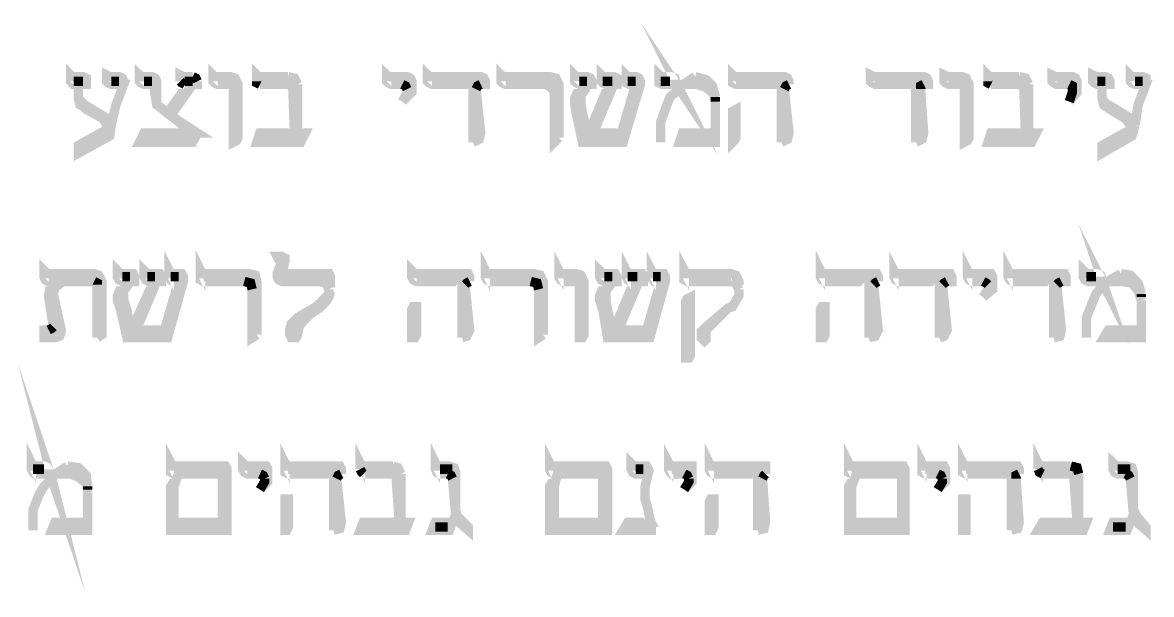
# Model space of a CAD drawing. Extents: x -6935 to 6681, y -4073 to 3778.
# Drawn here: x 5581 to 6288, y -3530 to -3171 of the extents above; entities that cross this region are included whole.
import ezdxf

# ---------------------------------------------------------------- set-up
doc = ezdxf.new("R2010")
doc.units = 0
doc.header["$MEASUREMENT"] = 0

msp = doc.modelspace()

# ---------------------------------------------------------------- linework, layer by layer
at = {"color": 0, "const_width": 5.88}
for points in [[(5992.54, -3212.79), (5990.57, -3209.83), (5981.75, -3209.83), (5979.78, -3208.86), (5979.78, -3203.95), (5980.77, -3204.94), (5986.67, -3204.94), (5989.61, -3205.9), (5990.57, -3208.86), (5992.54, -3212.79)], [(5713.13, -3246.11), (5713.13, -3209.83), (5703.29, -3209.83), (5701.35, -3208.86), (5700.36, -3207.87), (5700.36, -3203.95), (5701.35, -3204.94), (5711.15, -3204.94), (5714.09, -3205.9), (5716.06, -3209.83), (5716.06, -3243.18), (5715.08, -3245.12), (5713.13, -3246.11)], [(5968.03, -3207.87), (5968.03, -3209.83), (5957.24, -3246.11), (5931.74, -3246.11), (5927.82, -3227.48), (5926.86, -3221.6), (5926.86, -3218.67), (5930.75, -3209.83), (5929.79, -3209.83), (5927.82, -3208.86), (5926.86, -3207.87), (5926.86, -3203.95), (5927.82, -3204.94), (5934.68, -3204.94), (5936.66, -3205.9), (5937.65, -3207.87), (5937.65, -3209.83), (5934.68, -3209.83), (5933.72, -3212.79), (5930.75, -3216.68), (5930.75, -3221.6), (5931.74, -3227.48), (5934.68, -3240.23), (5935.67, -3240.23), (5948.41, -3209.83), (5946.46, -3209.83), (5944.51, -3208.86), (5943.52, -3207.87), (5943.52, -3203.95), (5944.51, -3204.94), (5951.37, -3204.94), (5953.32, -3205.9), (5953.32, -3209.83), (5951.37, -3209.83), (5938.61, -3240.23), (5956.25, -3240.23), (5965.09, -3209.83), (5961.17, -3209.83), (5959.19, -3208.86), (5959.19, -3203.95), (5960.18, -3204.94), (5965.09, -3204.94), (5967.04, -3205.9), (5968.03, -3207.87)], [(6170.98, -3246.11), (6170.98, -3209.83), (6161.18, -3209.83), (6159.2, -3208.86), (6158.24, -3207.87), (6158.24, -3203.95), (6160.19, -3204.94), (6169, -3204.94), (6171.97, -3205.9), (6173.91, -3209.83), (6173.91, -3243.18), (6172.92, -3245.12), (6170.98, -3246.11)], [(6027.84, -3225.52), (6027.84, -3243.18), (6026.85, -3245.12), (6025.86, -3246.11), (6025.86, -3226.52), (6027.84, -3225.52)], [(6258.23, -3335.34), (6257.24, -3333.37), (6248.43, -3333.37), (6246.46, -3332.38), (6245.5, -3330.43), (6245.5, -3326.51), (6247.44, -3328.45), (6253.32, -3328.45), (6256.29, -3329.44), (6257.24, -3332.38), (6258.23, -3335.34)], [(5681.76, -3330.43), (5681.76, -3333.37), (5671.93, -3368.66), (5646.46, -3368.66), (5642.53, -3351.01), (5640.56, -3345.14), (5640.56, -3342.21), (5644.48, -3333.37), (5643.52, -3333.37), (5641.55, -3332.38), (5640.56, -3330.43), (5640.56, -3326.51), (5642.53, -3328.45), (5650.39, -3328.45), (5651.34, -3330.43), (5651.34, -3333.37), (5648.41, -3333.37), (5647.42, -3335.34), (5644.48, -3339.24), (5644.48, -3345.14), (5646.46, -3351.01), (5648.41, -3363.74), (5649.4, -3363.74), (5663.12, -3333.37), (5660.18, -3333.37), (5658.2, -3332.38), (5657.25, -3330.43), (5657.25, -3326.51), (5659.19, -3328.45), (5667.05, -3328.45), (5668.03, -3330.43), (5668.03, -3333.37), (5665.07, -3333.37), (5652.33, -3363.74), (5669.98, -3363.74), (5678.79, -3333.37), (5675.85, -3333.37), (5673.9, -3332.38), (5672.92, -3330.43), (5672.92, -3326.51), (5673.9, -3328.45), (5680.77, -3328.45), (5681.76, -3330.43)], [(5929.79, -3368.66), (5929.79, -3333.37), (5920, -3333.37), (5918.02, -3332.38), (5917.03, -3330.43), (5917.03, -3326.51), (5918.02, -3328.45), (5927.82, -3328.45), (5930.75, -3329.44), (5932.74, -3333.37), (5932.74, -3366.72), (5931.74, -3368.66), (5929.79, -3368.66)], [(5983.7, -3330.43), (5983.7, -3333.37), (5973.91, -3368.66), (5947.45, -3368.66), (5944.51, -3351.01), (5942.53, -3345.14), (5942.53, -3342.21), (5946.46, -3333.37), (5945.47, -3333.37), (5943.52, -3332.38), (5942.53, -3330.43), (5942.53, -3326.51), (5944.51, -3328.45), (5952.33, -3328.45), (5953.32, -3330.43), (5953.32, -3333.37), (5950.38, -3333.37), (5949.39, -3335.34), (5946.46, -3339.24), (5946.46, -3345.14), (5947.45, -3351.01), (5950.38, -3363.74), (5951.37, -3363.74), (5964.11, -3333.37), (5962.16, -3333.37), (5960.18, -3332.38), (5959.19, -3330.43), (5959.19, -3326.51), (5960.18, -3328.45), (5969.02, -3328.45), (5969.98, -3330.43), (5969.98, -3333.37), (5967.04, -3333.37), (5954.31, -3363.74), (5971.96, -3363.74), (5980.77, -3333.37), (5976.84, -3333.37), (5975.88, -3332.38), (5974.9, -3330.43), (5974.9, -3326.51), (5975.88, -3328.45), (5982.74, -3328.45), (5983.7, -3330.43)], [(5999.4, -3343.17), (5999.4, -3379.45), (5998.41, -3381.4), (5996.47, -3381.4), (5996.47, -3346.1), (5997.43, -3344.16), (5999.4, -3343.17)], [(5827.83, -3349.07), (5827.83, -3366.72), (5826.84, -3368.66), (5824.89, -3368.66), (5824.89, -3351.01), (5825.85, -3349.07), (5827.83, -3349.07)], [(6083.72, -3349.07), (6083.72, -3366.72), (6082.73, -3368.66), (6080.79, -3368.66), (6080.79, -3351.01), (6081.75, -3349.07), (6083.72, -3349.07)], [(5599.39, -3456.91), (5598.4, -3453.97), (5588.6, -3453.97), (5587.61, -3452.98), (5586.65, -3451), (5586.65, -3447.11), (5587.61, -3449.06), (5594.5, -3449.06), (5596.44, -3450.05), (5598.4, -3452.98), (5599.39, -3456.91)], [(5709.2, -3451), (5709.2, -3489.27), (5673.9, -3489.27), (5673.9, -3461.79), (5678.79, -3453.97), (5675.85, -3453.97), (5673.9, -3452.98), (5673.9, -3447.11), (5674.89, -3449.06), (5708.21, -3449.06), (5709.2, -3451)], [(5947.45, -3451), (5947.45, -3489.27), (5911.16, -3489.27), (5911.16, -3461.79), (5916.07, -3453.97), (5914.09, -3453.97), (5912.15, -3452.98), (5911.16, -3451), (5911.16, -3447.11), (5912.15, -3449.06), (5946.46, -3449.06), (5947.45, -3451)], [(6133.73, -3451), (6133.73, -3489.27), (6098.43, -3489.27), (6098.43, -3461.79), (6103.32, -3453.97), (6100.38, -3453.97), (6098.43, -3452.98), (6098.43, -3447.11), (6099.39, -3449.06), (6132.74, -3449.06), (6133.73, -3451)], [(5678.79, -3453.97), (5704.29, -3453.97), (5706.27, -3454.93), (5706.27, -3484.35), (5675.85, -3484.35), (5675.85, -3461.79), (5678.79, -3453.97)], [(5916.07, -3453.97), (5941.54, -3453.97), (5943.52, -3454.93), (5944.51, -3456.91), (5944.51, -3484.35), (5914.09, -3484.35), (5914.09, -3461.79), (5916.07, -3453.97)], [(6103.32, -3453.97), (6128.82, -3453.97), (6130.76, -3454.93), (6131.75, -3456.91), (6131.75, -3484.35), (6100.38, -3484.35), (6100.38, -3461.79), (6103.32, -3453.97)], [(5747.44, -3469.64), (5747.44, -3487.29), (5746.45, -3489.27), (5745.46, -3489.27), (5745.46, -3469.64), (5747.44, -3469.64)], [(6014.11, -3469.64), (6014.11, -3487.29), (6013.13, -3489.27), (6011.18, -3489.27), (6011.18, -3471.62), (6012.14, -3469.64), (6014.11, -3469.64)], [(6171.97, -3469.64), (6171.97, -3489.27), (6169.99, -3489.27), (6169.99, -3469.64), (6171.97, -3469.64)]]:
    msp.add_lwpolyline(points, close=True, dxfattribs=at)
for points in [[(5636.63, -3235.33), (5635.67, -3242.19), (5616.04, -3252.98), (5616.04, -3248.06), (5633.69, -3238.26), (5633.69, -3235.33), (5631.75, -3231.4), (5620.96, -3225.52), (5619.02, -3223.55), (5617.03, -3222.59), (5616.04, -3218.67), (5616.04, -3209.83), (5613.1, -3209.83), (5612.12, -3208.86), (5611.16, -3207.87), (5611.16, -3203.95), (5612.12, -3204.94), (5619.02, -3204.94), (5620.96, -3205.9), (5620.96, -3209.83), (5616.04, -3209.83)], [(5636.63, -3235.33), (5639.6, -3222.59), (5644.48, -3209.83), (5636.63, -3209.83), (5634.68, -3208.86), (5633.69, -3207.87), (5633.69, -3203.95), (5635.67, -3204.94), (5641.55, -3204.94), (5643.52, -3205.9), (5644.48, -3207.87), (5644.48, -3209.83)], [(5682.72, -3209.83), (5684.69, -3209.83), (5671.93, -3227.48), (5665.07, -3222.59), (5663.12, -3209.83), (5657.25, -3209.83), (5655.27, -3208.86), (5654.27, -3207.87), (5654.27, -3203.95), (5655.27, -3204.94), (5662.13, -3204.94), (5664.11, -3205.9), (5665.07, -3207.87), (5665.07, -3220.61)], [(5687.63, -3204.94), (5681.76, -3204.94), (5679.78, -3203.95), (5679.78, -3207.87)], [(5687.63, -3204.94), (5689.58, -3205.9), (5690.56, -3207.87)], [(5747.44, -3204.94), (5728.8, -3204.94), (5727.81, -3203.95), (5727.81, -3207.87)], [(5747.44, -3204.94), (5751.36, -3205.9), (5753.31, -3209.83)], [(5818.99, -3209.83), (5812.13, -3209.83), (5810.19, -3208.86), (5809.19, -3207.87), (5809.19, -3203.95), (5810.19, -3204.94), (5821.96, -3204.94), (5823.9, -3205.9), (5824.89, -3207.87), (5824.89, -3214.74), (5818.99, -3220.61)], [(5863.13, -3246.11), (5863.13, -3212.79), (5864.12, -3209.83), (5837.63, -3209.83), (5835.69, -3208.86), (5834.7, -3207.87), (5834.7, -3203.95), (5835.69, -3204.94), (5868.02, -3204.94), (5869.99, -3205.9), (5870.98, -3207.87), (5870.98, -3209.83), (5868.02, -3209.83)], [(5909.22, -3209.83), (5883.72, -3209.83), (5881.73, -3208.86), (5880.78, -3207.87), (5880.78, -3203.95), (5881.73, -3204.94), (5911.16, -3204.94), (5915.08, -3205.9), (5917.03, -3209.83), (5917.03, -3243.18)], [(6002.34, -3204.94), (5996.47, -3208.86), (5994.49, -3209.83), (5992.54, -3212.79), (5986.67, -3217.68), (5984.69, -3222.59), (5980.77, -3233.38), (5980.77, -3246.11)], [(6002.34, -3204.94), (6009.2, -3206.89), (6013.13, -3210.82), (6015.07, -3217.68)], [(6056.27, -3246.11), (6056.27, -3212.79), (6057.23, -3209.83), (6027.84, -3209.83), (6025.86, -3208.86), (6025.86, -3203.95), (6026.85, -3204.94), (6058.22, -3204.94), (6060.2, -3205.9), (6061.16, -3207.87), (6061.16, -3209.83)], [(6140.59, -3246.11), (6140.59, -3212.79), (6141.55, -3209.83), (6115.09, -3209.83), (6113.12, -3208.86), (6112.16, -3207.87), (6112.16, -3203.95), (6114.1, -3204.94), (6145.48, -3204.94), (6147.46, -3205.9), (6148.41, -3207.87), (6148.41, -3209.83), (6145.48, -3209.83)], [(6205.28, -3204.94), (6186.65, -3204.94), (6185.69, -3203.95), (6185.69, -3207.87)], [(6205.28, -3204.94), (6209.21, -3205.9), (6211.16, -3209.83)], [(6236.66, -3209.83), (6228.81, -3209.83), (6226.86, -3208.86), (6225.87, -3207.87), (6225.87, -3203.95), (6227.85, -3204.94), (6238.64, -3204.94), (6240.58, -3205.9), (6241.57, -3207.87), (6241.57, -3214.74), (6236.66, -3220.61)], [(6277.83, -3235.33), (6275.88, -3242.19), (6257.24, -3252.98), (6257.24, -3248.06), (6274.89, -3238.26), (6274.89, -3235.33), (6271.96, -3231.4), (6262.16, -3225.52), (6259.22, -3223.55), (6258.23, -3222.59), (6257.24, -3218.67), (6257.24, -3209.83), (6254.31, -3209.83), (6252.36, -3208.86), (6251.37, -3207.87), (6251.37, -3203.95), (6253.32, -3204.94), (6259.22, -3204.94), (6261.17, -3205.9), (6262.16, -3207.87), (6262.16, -3209.83), (6257.24, -3209.83)], [(6277.83, -3235.33), (6279.81, -3222.59), (6284.69, -3209.83), (6277.83, -3209.83), (6275.88, -3208.86), (6274.89, -3207.87), (6274.89, -3203.95), (6275.88, -3204.94), (6282.74, -3204.94), (6284.69, -3205.9), (6284.69, -3209.83)], [(5619.02, -3207.87), (5613.1, -3207.87)], [(5641.55, -3207.87), (5636.63, -3207.87)], [(5690.56, -3240.23), (5687.63, -3246.11), (5654.27, -3246.11), (5657.25, -3240.23), (5690.56, -3240.23), (5673.9, -3229.45), (5687.63, -3209.83), (5690.56, -3209.83), (5690.56, -3207.87)], [(5662.13, -3207.87), (5657.25, -3207.87)], [(5682.72, -3209.83), (5680.77, -3208.86), (5679.78, -3207.87)], [(5682.72, -3207.87), (5687.63, -3207.87)], [(5713.13, -3207.87), (5703.29, -3207.87)], [(5729.79, -3209.83), (5727.81, -3208.86), (5727.81, -3207.87)], [(5728.8, -3207.87), (5749.38, -3207.87)], [(5729.79, -3209.83), (5747.44, -3209.83), (5749.38, -3210.82), (5750.37, -3212.79), (5751.36, -3240.23)], [(5753.31, -3240.23), (5753.31, -3209.83)], [(5821.96, -3207.87), (5812.13, -3207.87)], [(5818.99, -3209.83), (5820.97, -3210.82), (5821.96, -3212.79)], [(5818.99, -3220.61), (5821.96, -3214.74), (5821.96, -3212.79)], [(5868.02, -3207.87), (5837.63, -3207.87)], [(5865.07, -3212.79), (5868.02, -3240.23), (5867.05, -3244.16), (5863.13, -3246.11)], [(5865.07, -3212.79), (5866.06, -3210.82), (5868.02, -3209.83)], [(5914.09, -3207.87), (5883.72, -3207.87)], [(5909.22, -3209.83), (5912.15, -3211.8), (5914.09, -3214.74)], [(5934.68, -3207.87), (5929.79, -3207.87)], [(5950.38, -3207.87), (5944.51, -3207.87)], [(5965.09, -3207.87), (5960.18, -3207.87)], [(5986.67, -3207.87), (5980.77, -3207.87)], [(6003.33, -3209.83), (5994.49, -3209.83)], [(5999.4, -3207.87), (6011.18, -3209.83)], [(6003.33, -3209.83), (6009.2, -3211.8), (6014.11, -3215.73), (6015.07, -3221.6)], [(6058.22, -3207.87), (6027.84, -3207.87)], [(6058.22, -3212.79), (6061.16, -3240.23), (6060.2, -3244.16), (6056.27, -3246.11)], [(6058.22, -3212.79), (6059.21, -3210.82), (6061.16, -3209.83)], [(6145.48, -3207.87), (6115.09, -3207.87)], [(6143.53, -3212.79), (6145.48, -3240.23), (6144.49, -3244.16), (6140.59, -3246.11)], [(6143.53, -3212.79), (6143.53, -3210.82), (6145.48, -3209.83)], [(6170.98, -3207.87), (6161.18, -3207.87)], [(6187.64, -3209.83), (6185.69, -3208.86), (6185.69, -3207.87)], [(6186.65, -3207.87), (6207.26, -3207.87)], [(6187.64, -3209.83), (6205.28, -3209.83), (6207.26, -3210.82), (6208.22, -3212.79), (6209.21, -3240.23)], [(6211.16, -3240.23), (6211.16, -3209.83)], [(6238.64, -3207.87), (6228.81, -3207.87)], [(6236.66, -3209.83), (6238.64, -3210.82), (6238.64, -3212.79)], [(6236.66, -3220.61), (6238.64, -3214.74), (6238.64, -3212.79)], [(6259.22, -3207.87), (6254.31, -3207.87)], [(6282.74, -3207.87), (6277.83, -3207.87)], [(5616.04, -3218.67), (5619.02, -3221.6), (5619.97, -3222.59), (5632.74, -3230.41), (5633.69, -3233.38)], [(5917.03, -3243.18), (5914.09, -3246.11), (5914.09, -3214.74)], [(6015.07, -3220.61), (6015.07, -3217.68)], [(6257.24, -3218.67), (6259.22, -3221.6), (6261.17, -3222.59), (6273.9, -3230.41), (6274.89, -3233.38)], [(5687.63, -3240.23), (5665.07, -3222.59)], [(6015.07, -3240.23), (6015.07, -3246.11), (5992.54, -3246.11), (5994.49, -3240.23), (6015.07, -3240.23), (6015.07, -3221.6)], [(5865.07, -3243.18), (5865.07, -3230.41)], [(6058.22, -3243.18), (6058.22, -3230.41)], [(6143.53, -3243.18), (6143.53, -3230.41)], [(5633.69, -3240.23), (5617.03, -3250.03)], [(5753.31, -3240.23), (5758.22, -3240.23), (5755.29, -3246.11), (5727.81, -3246.11), (5729.79, -3240.23), (5751.36, -3240.23)], [(6211.16, -3240.23), (6216.07, -3240.23), (6213.14, -3246.11), (6185.69, -3246.11), (6187.64, -3240.23), (6209.21, -3240.23)], [(6274.89, -3240.23), (6258.23, -3250.03)], [(5687.63, -3243.18), (5657.25, -3243.18)], [(5755.29, -3243.18), (5728.8, -3243.18)], [(5955.27, -3243.18), (5934.68, -3243.18)], [(6012.14, -3243.18), (5994.49, -3243.18)], [(6213.14, -3243.18), (6186.65, -3243.18)], [(5719.99, -3333.37), (5694.49, -3333.37), (5692.55, -3332.38), (5692.55, -3326.51), (5693.5, -3328.45), (5722.93, -3328.45), (5726.85, -3329.44), (5727.81, -3333.37), (5727.81, -3366.72)], [(5767.03, -3333.37), (5743.51, -3333.37), (5741.57, -3332.38), (5740.58, -3330.43), (5740.58, -3328.45), (5743.51, -3320.63), (5741.57, -3319.64), (5740.58, -3317.7), (5743.51, -3317.7), (5745.46, -3318.65), (5745.46, -3320.63), (5743.51, -3328.45), (5772.94, -3328.45), (5773.9, -3330.43), (5773.9, -3337.29)], [(5899.38, -3333.37), (5873.91, -3333.37), (5871.93, -3332.38), (5870.98, -3330.43), (5870.98, -3326.51), (5871.93, -3328.45), (5901.36, -3328.45), (5905.29, -3329.44), (5907.23, -3333.37), (5907.23, -3366.72)], [(6024.9, -3333.37), (5997.43, -3333.37), (5995.48, -3332.38), (5995.48, -3326.51), (5996.47, -3328.45), (6024.9, -3328.45), (6027.84, -3329.44), (6029.78, -3333.37), (6029.78, -3335.34)], [(6111.17, -3368.66), (6111.17, -3335.34), (6113.12, -3333.37), (6083.72, -3333.37), (6081.75, -3332.38), (6080.79, -3330.43), (6080.79, -3326.51), (6081.75, -3328.45), (6116.08, -3328.45), (6117.04, -3330.43), (6117.04, -3333.37)], [(6155.28, -3368.66), (6155.28, -3335.34), (6156.26, -3333.37), (6129.81, -3333.37), (6127.83, -3332.38), (6126.84, -3330.43), (6126.84, -3326.51), (6127.83, -3328.45), (6162.14, -3328.45), (6163.12, -3330.43), (6163.12, -3333.37), (6160.19, -3333.37)], [(6182.75, -3333.37), (6175.86, -3333.37), (6173.91, -3332.38), (6172.92, -3330.43), (6172.92, -3326.51), (6173.91, -3328.45), (6187.64, -3328.45), (6188.63, -3330.43), (6188.63, -3338.28), (6182.75, -3343.17)], [(6226.86, -3368.66), (6226.86, -3335.34), (6227.85, -3333.37), (6201.36, -3333.37), (6199.41, -3332.38), (6198.42, -3330.43), (6198.42, -3326.51), (6199.41, -3328.45), (6233.72, -3328.45), (6234.71, -3330.43), (6234.71, -3333.37), (6231.77, -3333.37)], [(5600.37, -3361.8), (5597.43, -3343.17), (5597.43, -3342.21), (5598.4, -3337.29), (5604.3, -3333.37), (5597.43, -3333.37), (5595.46, -3332.38), (5594.5, -3330.43), (5594.5, -3326.51), (5596.44, -3328.45), (5625.87, -3328.45), (5628.81, -3329.44), (5630.76, -3333.37), (5630.76, -3366.72), (5627.82, -3368.66)], [(5856.26, -3368.66), (5856.26, -3335.34), (5857.22, -3333.37), (5827.83, -3333.37), (5825.85, -3332.38), (5824.89, -3330.43), (5824.89, -3326.51), (5826.84, -3328.45), (5860.19, -3328.45), (5861.15, -3330.43), (5861.15, -3333.37)], [(5626.83, -3330.43), (5597.43, -3330.43)], [(5648.41, -3330.43), (5643.52, -3330.43)], [(5664.11, -3330.43), (5659.19, -3330.43)], [(5678.79, -3330.43), (5673.9, -3330.43)], [(5724.87, -3330.43), (5694.49, -3330.43)], [(5770.96, -3330.43), (5743.51, -3330.43)], [(5858.21, -3330.43), (5827.83, -3330.43)], [(5904.3, -3330.43), (5873.91, -3330.43)], [(5929.79, -3330.43), (5920, -3330.43)], [(5950.38, -3330.43), (5945.47, -3330.43)], [(5966.05, -3330.43), (5960.18, -3330.43)], [(5980.77, -3330.43), (5975.88, -3330.43)], [(6024.9, -3330.43), (5999.4, -3330.43)], [(6114.1, -3330.43), (6083.72, -3330.43)], [(6160.19, -3330.43), (6129.81, -3330.43)], [(6185.69, -3330.43), (6175.86, -3330.43)], [(6231.77, -3330.43), (6201.36, -3330.43)], [(6269.02, -3328.45), (6262.16, -3332.38), (6261.17, -3333.37), (6258.23, -3335.34), (6253.32, -3341.22), (6251.37, -3346.1), (6247.44, -3355.93), (6247.44, -3368.66)], [(6253.32, -3330.43), (6247.44, -3330.43)], [(6266.08, -3330.43), (6277.83, -3333.37)], [(6269.02, -3328.45), (6274.89, -3329.44), (6279.81, -3334.35), (6281.75, -3341.22)], [(5625.87, -3333.37), (5606.25, -3333.37), (5601.36, -3337.29), (5600.37, -3341.22), (5605.26, -3363.74), (5605.26, -3364.74), (5604.3, -3367.67), (5601.36, -3368.66), (5594.5, -3368.66), (5594.5, -3363.74), (5597.43, -3363.74)], [(5625.87, -3333.37), (5627.82, -3334.35), (5627.82, -3335.34)], [(5627.82, -3368.66), (5627.82, -3335.34)], [(5719.99, -3333.37), (5723.92, -3334.35), (5724.87, -3338.28)], [(5727.81, -3366.72), (5724.87, -3368.66), (5724.87, -3338.28)], [(5773.9, -3339.24), (5772.94, -3343.17), (5770.96, -3346.1), (5767.03, -3350.03), (5761.17, -3353.95), (5760.17, -3354.94), (5756.25, -3358.87), (5754.3, -3361.8), (5753.31, -3366.72), (5752.32, -3368.66), (5749.38, -3368.66), (5748.42, -3366.72), (5748.42, -3363.74), (5749.38, -3359.86), (5753.31, -3355.93), (5765.08, -3349.07), (5767.03, -3347.08), (5770.96, -3343.17), (5772.94, -3341.22), (5772.94, -3338.28)], [(5767.03, -3333.37), (5770.96, -3334.35), (5772.94, -3338.28)], [(5858.21, -3335.34), (5861.15, -3363.74), (5859.2, -3367.67), (5856.26, -3368.66)], [(5858.21, -3335.34), (5859.2, -3334.35), (5861.15, -3333.37)], [(5899.38, -3333.37), (5903.31, -3334.35), (5904.3, -3338.28)], [(5907.23, -3366.72), (5904.3, -3368.66), (5904.3, -3338.28)], [(6022.93, -3350.03), (6010.19, -3362.79), (6009.2, -3364.74), (6009.2, -3369.65), (6008.21, -3370.61), (6007.25, -3369.65), (6006.27, -3368.66), (6006.27, -3364.74), (6008.21, -3362.79), (6009.2, -3361.8), (6022.93, -3350.03), (6025.86, -3349.07), (6026.85, -3347.08), (6029.78, -3342.21), (6029.78, -3338.28)], [(6024.9, -3333.37), (6027.84, -3334.35), (6029.78, -3338.28)], [(6114.1, -3335.34), (6117.04, -3363.74), (6115.09, -3367.67), (6111.17, -3368.66)], [(6114.1, -3335.34), (6115.09, -3334.35), (6117.04, -3333.37)], [(6157.25, -3335.34), (6160.19, -3363.74), (6158.24, -3367.67), (6155.28, -3368.66)], [(6157.25, -3335.34), (6158.24, -3334.35), (6160.19, -3333.37)], [(6182.75, -3333.37), (6184.7, -3334.35), (6185.69, -3335.34)], [(6182.75, -3343.17), (6185.69, -3338.28), (6185.69, -3335.34)], [(6228.81, -3335.34), (6231.77, -3363.74), (6230.78, -3367.67), (6226.86, -3368.66)], [(6228.81, -3335.34), (6229.8, -3334.35), (6231.77, -3333.37)], [(6270.01, -3333.37), (6261.17, -3333.37)], [(6270.01, -3333.37), (6275.88, -3334.35), (6279.81, -3339.24), (6281.75, -3345.14)], [(6281.75, -3363.74), (6281.75, -3368.66), (6258.23, -3368.66), (6261.17, -3363.74), (6281.75, -3363.74), (6281.75, -3345.14)], [(6281.75, -3343.17), (6281.75, -3341.22)], [(5600.37, -3351.01), (5602.32, -3366.72), (5597.43, -3366.72)], [(5858.21, -3366.72), (5858.21, -3353.95)], [(6114.1, -3366.72), (6114.1, -3353.95)], [(6157.25, -3366.72), (6157.25, -3353.95)], [(6228.81, -3366.72), (6228.81, -3353.95)], [(5751.36, -3366.72), (5753.31, -3358.87)], [(5600.37, -3361.8), (5599.39, -3362.79), (5597.43, -3363.74)], [(5668.99, -3366.72), (5648.41, -3366.72)], [(5970.97, -3366.72), (5950.38, -3366.72)], [(6278.82, -3366.72), (6261.17, -3366.72)], [(5775.87, -3489.27), (5775.87, -3456.91), (5776.83, -3453.97), (5747.44, -3453.97), (5745.46, -3452.98), (5745.46, -3447.11), (5746.45, -3449.06), (5779.8, -3449.06), (5780.75, -3451), (5780.75, -3453.97)], [(5813.12, -3449.06), (5793.52, -3449.06), (5792.53, -3447.11), (5792.53, -3451)], [(5847.43, -3453.97), (5842.54, -3453.97), (5840.56, -3452.98), (5839.61, -3451), (5839.61, -3447.11), (5840.56, -3449.06), (5848.42, -3449.06), (5851.36, -3450.05), (5852.34, -3452.98), (5852.34, -3476.5), (5853.33, -3480.43), (5860.19, -3487.29), (5860.19, -3489.27), (5852.34, -3482.41)], [(5995.48, -3453.97), (5987.63, -3453.97), (5986.67, -3452.98), (5985.68, -3451), (5985.68, -3447.11), (5986.67, -3449.06), (6000.4, -3449.06), (6000.4, -3458.85), (5995.48, -3463.77)], [(6041.56, -3489.27), (6041.56, -3456.91), (6043.51, -3453.97), (6014.11, -3453.97), (6012.14, -3452.98), (6011.18, -3451), (6011.18, -3447.11), (6012.14, -3449.06), (6046.44, -3449.06), (6046.44, -3453.97)], [(6154.32, -3453.97), (6146.46, -3453.97), (6144.49, -3452.98), (6144.49, -3447.11), (6145.48, -3449.06), (6158.24, -3449.06), (6159.2, -3451), (6159.2, -3458.85), (6154.32, -3463.77)], [(6200.37, -3489.27), (6200.37, -3456.91), (6201.36, -3453.97), (6171.97, -3453.97), (6169.99, -3452.98), (6169.99, -3447.11), (6170.98, -3449.06), (6204.3, -3449.06), (6205.28, -3451), (6205.28, -3453.97)], [(6237.65, -3449.06), (6218.02, -3449.06), (6217.06, -3447.11), (6217.06, -3451)], [(5729.79, -3453.97), (5721.94, -3453.97), (5719.99, -3452.98), (5719, -3451), (5719, -3447.11), (5720.95, -3449.06), (5733.71, -3449.06), (5734.67, -3451), (5734.67, -3458.85), (5729.79, -3463.77)], [(5974.9, -3486.3), (5974.9, -3489.27), (5957.24, -3489.27), (5960.18, -3484.35), (5974.9, -3484.35), (5973.91, -3482.41), (5972.91, -3476.5), (5970.97, -3469.64), (5970.97, -3461.79), (5972.91, -3453.97), (5965.09, -3453.97), (5963.12, -3452.98), (5962.16, -3451), (5962.16, -3447.11), (5964.11, -3449.06), (5971.96, -3449.06), (5972.91, -3451), (5972.91, -3453.97)], [(6271.96, -3453.97), (6267.04, -3453.97), (6265.09, -3452.98), (6264.1, -3451), (6264.1, -3447.11), (6266.08, -3449.06), (6272.94, -3449.06), (6275.88, -3450.05), (6276.87, -3452.98), (6276.87, -3476.5), (6278.82, -3480.43), (6284.69, -3487.29), (6284.69, -3489.27), (6276.87, -3482.41)], [(5609.19, -3449.06), (5603.31, -3452.98), (5601.36, -3453.97), (5599.39, -3456.91), (5594.5, -3461.79), (5591.54, -3466.71), (5587.61, -3476.5), (5587.61, -3489.27)], [(5594.5, -3451), (5587.61, -3451)], [(5607.24, -3451), (5618.02, -3453.97)], [(5609.19, -3449.06), (5616.04, -3450.05), (5620.96, -3454.93), (5621.94, -3461.79)], [(5706.27, -3451), (5675.85, -3451)], [(5732.72, -3451), (5721.94, -3451)], [(5777.83, -3451), (5747.44, -3451)], [(5794.48, -3453.97), (5793.52, -3452.98), (5792.53, -3451)], [(5793.52, -3451), (5814.11, -3451)], [(5813.12, -3449.06), (5816.05, -3450.05), (5818.03, -3453.97)], [(5842.54, -3451), (5850.36, -3451)], [(5944.51, -3451), (5914.09, -3451)], [(5969.98, -3451), (5965.09, -3451)], [(5998.41, -3451), (5987.63, -3451)], [(6044.5, -3451), (6014.11, -3451)], [(6131.75, -3451), (6100.38, -3451)], [(6157.25, -3451), (6146.46, -3451)], [(6203.34, -3451), (6171.97, -3451)], [(6220, -3453.97), (6218.02, -3452.98), (6217.06, -3451)], [(6218.02, -3451), (6238.64, -3451)], [(6237.65, -3449.06), (6241.57, -3450.05), (6242.53, -3453.97)], [(6267.04, -3451), (6274.89, -3451)], [(5611.16, -3453.97), (5601.36, -3453.97)], [(5611.16, -3453.97), (5616.04, -3455.92), (5620.96, -3459.84), (5621.94, -3465.72)], [(5729.79, -3453.97), (5731.74, -3454.93), (5732.72, -3456.91)], [(5729.79, -3463.77), (5732.72, -3458.85), (5732.72, -3456.91)], [(5777.83, -3456.91), (5780.75, -3484.35), (5779.8, -3488.28), (5775.87, -3489.27)], [(5777.83, -3456.91), (5778.81, -3454.93), (5780.75, -3453.97)], [(5794.48, -3453.97), (5813.12, -3453.97), (5815.1, -3454.93), (5815.1, -3456.91), (5817.04, -3484.35)], [(5818.03, -3484.35), (5818.03, -3453.97)], [(5850.36, -3484.35), (5839.61, -3484.35), (5837.63, -3489.27), (5848.42, -3489.27), (5852.34, -3479.44), (5850.36, -3456.91)], [(5847.43, -3453.97), (5849.4, -3454.93), (5850.36, -3456.91)], [(5995.48, -3453.97), (5997.43, -3454.93), (5998.41, -3456.91)], [(5995.48, -3463.77), (5998.41, -3458.85), (5998.41, -3456.91)], [(6044.5, -3456.91), (6046.44, -3484.35), (6045.49, -3488.28), (6041.56, -3489.27)], [(6044.5, -3456.91), (6045.49, -3454.93), (6046.44, -3453.97)], [(6154.32, -3453.97), (6156.26, -3454.93), (6157.25, -3456.91)], [(6154.32, -3463.77), (6157.25, -3458.85), (6157.25, -3456.91)], [(6203.34, -3456.91), (6205.28, -3484.35), (6204.3, -3488.28), (6200.37, -3489.27)], [(6203.34, -3456.91), (6203.34, -3454.93), (6205.28, -3453.97)], [(6220, -3453.97), (6237.65, -3453.97), (6239.59, -3454.93), (6239.59, -3456.91), (6241.57, -3484.35)], [(6242.53, -3484.35), (6242.53, -3453.97)], [(6274.89, -3484.35), (6264.1, -3484.35), (6262.16, -3489.27), (6272.94, -3489.27), (6276.87, -3479.44), (6274.89, -3456.91)], [(6271.96, -3453.97), (6273.9, -3454.93), (6274.89, -3456.91)], [(5621.94, -3484.35), (5621.94, -3489.27), (5599.39, -3489.27), (5601.36, -3484.35), (5621.94, -3484.35), (5621.94, -3465.72)], [(5621.94, -3463.77), (5621.94, -3461.79)], [(5777.83, -3487.29), (5777.83, -3474.56)], [(6044.5, -3487.29), (6044.5, -3474.56)], [(6203.34, -3487.29), (6203.34, -3474.56)], [(5619.97, -3487.29), (5601.36, -3487.29)], [(5706.27, -3487.29), (5675.85, -3487.29)], [(5818.03, -3484.35), (5822.91, -3484.35), (5820.97, -3489.27), (5792.53, -3489.27), (5794.48, -3484.35), (5817.04, -3484.35)], [(5820.97, -3487.29), (5793.52, -3487.29)], [(5847.43, -3487.29), (5839.61, -3487.29)], [(5944.51, -3487.29), (5914.09, -3487.29)], [(5972.91, -3487.29), (5960.18, -3487.29)], [(6131.75, -3487.29), (6100.38, -3487.29)], [(6242.53, -3484.35), (6247.44, -3484.35), (6245.5, -3489.27), (6217.06, -3489.27), (6220, -3484.35), (6241.57, -3484.35)], [(6245.5, -3487.29), (6218.02, -3487.29)], [(6271.96, -3487.29), (6264.1, -3487.29)]]:
    msp.add_lwpolyline(points, dxfattribs=at)

doc.saveas('drawing.dxf')
